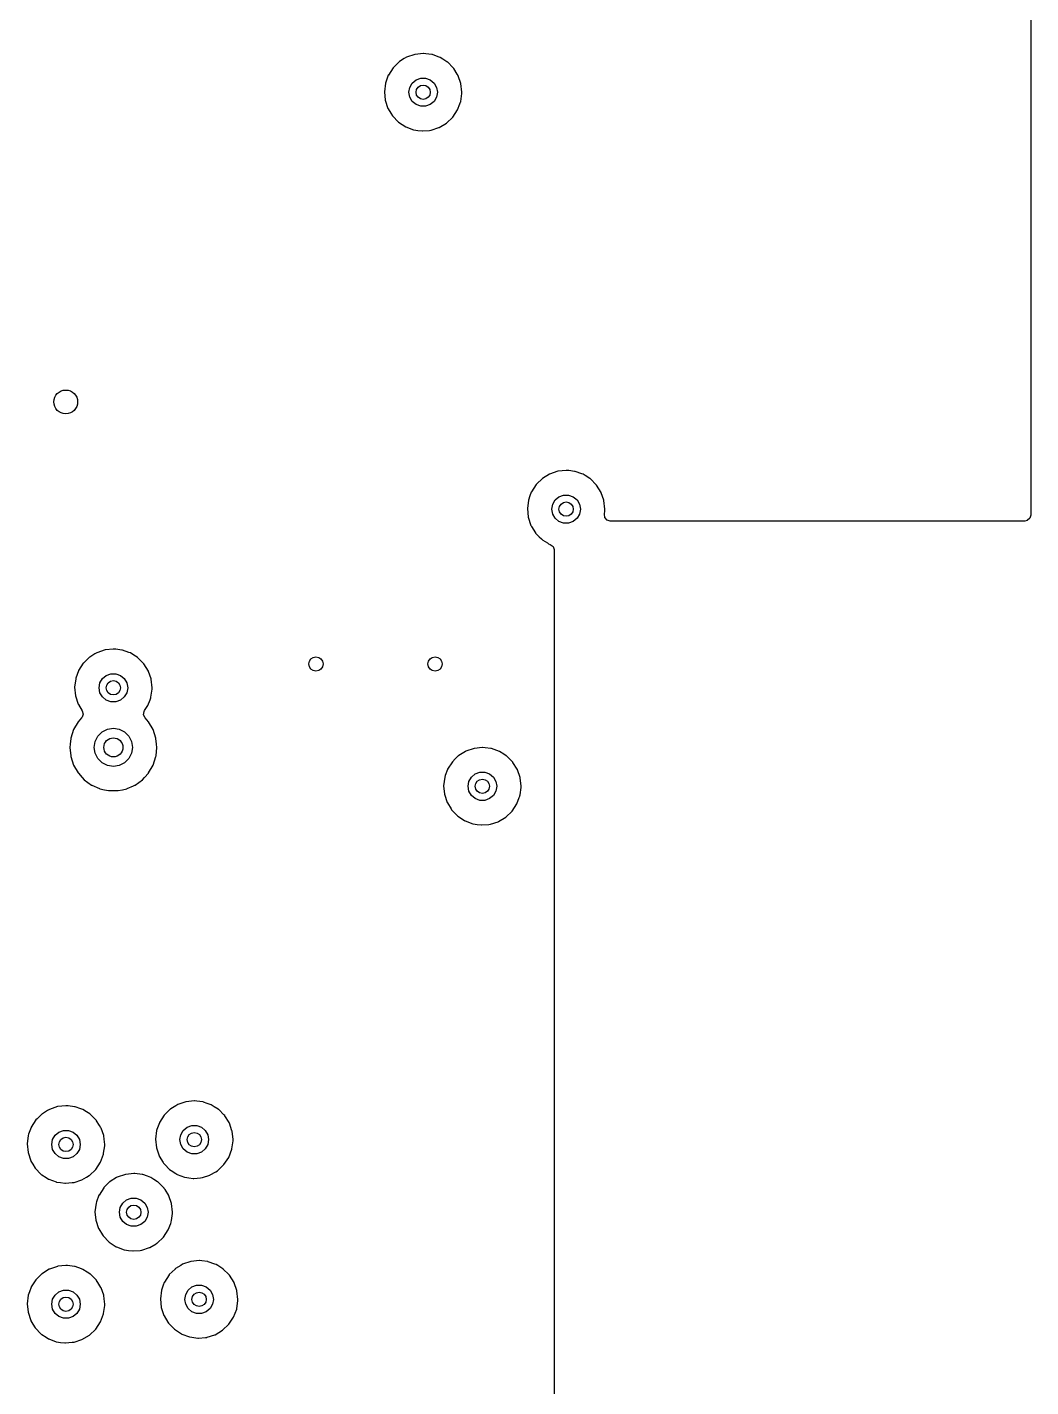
# Model space of a CAD drawing. Extents: x 1.86 to 8.44, y -4.92 to -0.87.
# Drawn here: x 7.606 to 8.435, y -3.038 to -1.915 of the extents above; entities that cross this region are included whole.
import ezdxf

# ---------------------------------------------------------------- set-up
doc = ezdxf.new("R2010")
doc.units = 0
doc.header["$MEASUREMENT"] = 0
doc.layers.add('BLACK', color=7, linetype='CONTINUOUS')

msp = doc.modelspace()

# ---------------------------------------------------------------- linework, layer by layer
at = {"layer": 'BLACK', "linetype": 'CONTINUOUS'}
for p, q in [((8.43504, -0.8711), (8.43504, -2.31787)), ((7.91315, -1.94346), (7.9099, -1.94664)), ((7.91335, -1.94326), (7.91315, -1.94346)), ((7.91315, -1.94346), (7.91315, -1.94346)), ((7.91359, -1.94312), (7.91335, -1.94326)), ((7.91751, -1.9407), (7.91359, -1.94312)), ((7.91359, -1.94312), (7.91359, -1.94312)), ((7.91943, -1.93952), (7.91751, -1.9407)), ((7.92619, -1.93722), (7.91943, -1.93952)), ((7.92647, -1.93719), (7.92619, -1.93722)), ((7.93302, -1.9365), (7.92647, -1.93719)), ((7.92647, -1.93719), (7.92647, -1.93719)), ((7.93329, -1.93647), (7.93302, -1.9365)), ((7.93302, -1.9365), (7.93302, -1.9365)), ((7.93526, -1.93671), (7.93329, -1.93647)), ((7.94011, -1.93729), (7.93526, -1.93671)), ((7.94039, -1.93732), (7.94011, -1.93729)), ((7.94011, -1.93729), (7.94011, -1.93729)), ((7.94065, -1.93741), (7.94039, -1.93732)), ((7.94555, -1.93916), (7.94065, -1.93741)), ((7.94065, -1.93741), (7.94065, -1.93741)), ((7.94711, -1.93971), (7.94555, -1.93916)), ((7.94937, -1.94114), (7.94711, -1.93971)), ((7.9527, -1.94326), (7.94937, -1.94114)), ((7.95314, -1.94354), (7.9527, -1.94326)), ((7.95334, -1.94374), (7.95314, -1.94354)), ((7.90428, -1.95452), (7.90225, -1.96012)), ((7.90438, -1.95426), (7.90428, -1.95452)), ((7.90428, -1.95452), (7.90428, -1.95452)), ((7.90825, -1.94826), (7.90438, -1.95426)), ((7.9099, -1.94664), (7.90825, -1.94826)), ((7.95764, -1.94806), (7.95334, -1.94374)), ((7.95334, -1.94374), (7.95334, -1.94374)), ((7.95817, -1.94861), (7.95764, -1.94806)), ((7.95832, -1.94884), (7.95817, -1.94861)), ((7.96129, -1.9536), (7.95832, -1.94884)), ((7.96196, -1.95466), (7.96129, -1.9536)), ((7.96205, -1.95493), (7.96196, -1.95466)), ((7.90194, -1.96097), (7.90104, -1.96806)), ((7.90225, -1.96012), (7.90194, -1.96097)), ((7.92126, -1.9685), (7.92197, -1.96446)), ((7.92197, -1.96446), (7.92402, -1.96091)), ((7.92402, -1.96091), (7.92717, -1.95828)), ((7.92717, -1.95828), (7.93102, -1.95687)), ((7.93102, -1.95687), (7.93512, -1.95687)), ((7.93512, -1.95687), (7.93898, -1.95828)), ((7.93898, -1.95828), (7.94212, -1.96091)), ((7.94212, -1.96091), (7.94417, -1.96446)), ((7.94417, -1.96446), (7.94488, -1.9685)), ((7.96422, -1.96115), (7.96205, -1.95493)), ((7.96205, -1.95493), (7.96205, -1.95493)), ((7.96431, -1.96141), (7.96422, -1.96115)), ((7.9651, -1.9685), (7.96431, -1.96141)), ((7.90104, -1.96806), (7.90174, -1.97516)), ((7.90174, -1.97516), (7.90399, -1.98194)), ((7.92197, -1.97254), (7.92126, -1.9685)), ((7.92402, -1.9761), (7.92197, -1.97254)), ((7.92717, -1.97873), (7.92402, -1.9761)), ((7.94212, -1.9761), (7.93898, -1.97873)), ((7.94417, -1.97254), (7.94212, -1.9761)), ((7.94488, -1.9685), (7.94417, -1.97254)), ((7.96347, -1.97813), (7.964, -1.97673)), ((7.964, -1.97673), (7.9641, -1.97647)), ((7.964, -1.97673), (7.964, -1.97673)), ((7.9641, -1.97647), (7.96414, -1.9762)), ((7.96414, -1.9762), (7.96507, -1.96955)), ((7.96507, -1.96955), (7.96509, -1.9694)), ((7.96507, -1.96955), (7.96507, -1.96955)), ((7.96509, -1.9694), (7.9651, -1.9685)), ((7.90399, -1.98194), (7.90414, -1.98218)), ((7.90414, -1.98218), (7.90414, -1.98218)), ((7.90414, -1.98218), (7.90631, -1.98577)), ((7.90631, -1.98577), (7.90769, -1.98805)), ((7.90769, -1.98805), (7.91265, -1.99319)), ((7.93102, -1.98014), (7.92717, -1.97873)), ((7.93512, -1.98014), (7.93102, -1.98014)), ((7.93898, -1.97873), (7.93512, -1.98014)), ((7.95761, -1.98909), (7.96156, -1.98315)), ((7.96156, -1.98315), (7.96347, -1.97813)), ((7.91265, -1.99319), (7.91863, -1.9971)), ((7.91863, -1.9971), (7.91889, -1.99719)), ((7.91889, -1.99719), (7.91889, -1.99719)), ((7.91889, -1.99719), (7.92506, -1.99949)), ((7.92506, -1.99949), (7.92506, -1.99949)), ((7.92506, -1.99949), (7.92532, -1.99958)), ((7.92532, -1.99958), (7.92862, -2.00002)), ((7.93951, -1.99988), (7.93978, -1.9998)), ((7.93978, -1.9998), (7.94604, -1.99776)), ((7.93978, -1.9998), (7.93978, -1.9998)), ((7.94604, -1.99776), (7.9463, -1.99768)), ((7.94604, -1.99776), (7.94604, -1.99776)), ((7.9463, -1.99768), (7.95244, -1.99402)), ((7.95244, -1.99402), (7.95761, -1.98909)), ((7.92862, -2.00002), (7.93213, -2.00049)), ((7.93213, -2.00049), (7.93213, -2.00049)), ((7.93213, -2.00049), (7.9324, -2.00053)), ((7.9324, -2.00053), (7.93268, -2.0005)), ((7.93268, -2.0005), (7.93829, -1.99999)), ((7.93268, -2.0005), (7.93268, -2.0005)), ((7.93829, -1.99999), (7.93951, -1.99988)), ((8.03126, -2.28794), (8.0269, -2.29222)), ((8.03146, -2.28775), (8.03126, -2.28794)), ((8.03126, -2.28794), (8.03126, -2.28794)), ((8.0317, -2.28761), (8.03146, -2.28775)), ((8.03731, -2.28415), (8.0317, -2.2876)), ((8.0317, -2.2876), (8.0317, -2.28761)), ((8.03754, -2.28401), (8.03731, -2.28415)), ((8.0443, -2.28171), (8.03754, -2.28401)), ((8.04458, -2.28168), (8.0443, -2.28171)), ((8.05113, -2.28099), (8.04458, -2.28168)), ((8.04458, -2.28168), (8.04458, -2.28168)), ((8.0514, -2.28096), (8.05113, -2.28099)), ((8.05113, -2.28099), (8.05113, -2.28099)), ((8.05337, -2.2812), (8.0514, -2.28096)), ((8.05822, -2.28177), (8.05337, -2.2812)), ((8.0585, -2.28181), (8.05822, -2.28177)), ((8.05822, -2.28177), (8.05822, -2.28177)), ((8.05876, -2.2819), (8.0585, -2.28181)), ((8.06407, -2.28379), (8.05876, -2.2819)), ((8.05876, -2.2819), (8.05876, -2.2819)), ((8.06522, -2.2842), (8.06407, -2.28379)), ((8.0668, -2.2852), (8.06522, -2.2842)), ((8.07081, -2.28775), (8.0668, -2.2852)), ((8.07125, -2.28803), (8.07081, -2.28775)), ((8.07145, -2.28822), (8.07125, -2.28803)), ((8.07575, -2.29255), (8.07145, -2.28822)), ((8.07145, -2.28822), (8.07145, -2.28822)), ((8.0213, -2.30202), (8.02005, -2.30546)), ((8.02239, -2.29901), (8.0213, -2.30202)), ((8.02249, -2.29875), (8.02239, -2.29901)), ((8.02239, -2.29901), (8.02239, -2.29901)), ((8.02636, -2.29275), (8.02249, -2.29875)), ((8.0269, -2.29222), (8.02636, -2.29275)), ((8.04213, -2.3054), (8.04528, -2.30276)), ((8.04528, -2.30276), (8.04913, -2.30136)), ((8.04913, -2.30136), (8.05323, -2.30136)), ((8.05323, -2.30136), (8.05709, -2.30276)), ((8.05709, -2.30276), (8.06023, -2.3054)), ((8.07628, -2.2931), (8.07575, -2.29255)), ((8.08007, -2.29915), (8.07628, -2.2931)), ((8.08016, -2.29941), (8.08007, -2.29915)), ((8.08233, -2.30563), (8.08016, -2.29941)), ((8.08016, -2.29941), (8.08016, -2.29941)), ((8.02005, -2.30546), (8.01915, -2.31254)), ((8.01915, -2.31254), (8.01985, -2.31965)), ((8.03937, -2.31299), (8.04008, -2.30895)), ((8.04008, -2.31703), (8.03937, -2.31299)), ((8.04008, -2.30895), (8.04213, -2.3054)), ((8.06023, -2.3054), (8.06228, -2.30895)), ((8.06228, -2.30895), (8.06299, -2.31299)), ((8.06299, -2.31299), (8.06228, -2.31703)), ((8.08242, -2.3059), (8.08233, -2.30563)), ((8.08321, -2.31299), (8.08242, -2.3059)), ((8.08303, -2.31509), (8.08318, -2.31404)), ((8.08318, -2.31404), (8.0832, -2.31389)), ((8.08318, -2.31404), (8.08318, -2.31404)), ((8.0832, -2.31389), (8.08321, -2.31299)), ((8.01985, -2.31965), (8.0221, -2.32643)), ((8.04213, -2.32058), (8.04008, -2.31703)), ((8.04528, -2.32322), (8.04213, -2.32058)), ((8.04913, -2.32462), (8.04528, -2.32322)), ((8.05323, -2.32462), (8.04913, -2.32462)), ((8.05709, -2.32322), (8.05323, -2.32462)), ((8.06023, -2.32058), (8.05709, -2.32322)), ((8.06228, -2.31703), (8.06023, -2.32058)), ((8.08274, -2.31718), (8.08287, -2.31626)), ((8.08314, -2.31993), (8.08274, -2.31718)), ((8.08287, -2.31626), (8.08303, -2.31509)), ((8.08497, -2.32205), (8.08314, -2.31993)), ((8.08765, -2.32283), (8.08497, -2.32205)), ((8.43008, -2.32283), (8.08765, -2.32283)), ((8.43214, -2.32239), (8.43008, -2.32283)), ((8.43425, -2.32056), (8.43214, -2.32239)), ((8.43504, -2.31787), (8.43425, -2.32056)), ((8.0221, -2.32643), (8.02225, -2.32667)), ((8.02225, -2.32667), (8.02225, -2.32667)), ((8.02225, -2.32667), (8.02266, -2.32735)), ((8.02266, -2.32735), (8.0258, -2.33254)), ((8.0258, -2.33254), (8.02599, -2.33274)), ((8.02599, -2.33274), (8.02599, -2.33274)), ((8.02599, -2.33274), (8.02902, -2.33587)), ((8.02902, -2.33587), (8.03076, -2.33767)), ((8.03076, -2.33767), (8.03204, -2.33851)), ((8.03204, -2.33851), (8.0357, -2.3409)), ((8.0357, -2.3409), (8.03674, -2.34158)), ((8.03674, -2.34158), (8.03811, -2.34209)), ((8.03811, -2.34209), (8.04035, -2.34377)), ((8.04035, -2.34377), (8.04133, -2.34638)), ((8.04133, -2.34638), (8.04134, -2.34674)), ((8.04134, -2.34674), (8.04134, -3.70079)), ((7.65725, -2.43558), (7.65254, -2.44019)), ((7.65744, -2.43539), (7.65725, -2.43558)), ((7.65725, -2.43558), (7.65725, -2.43558)), ((7.65768, -2.43524), (7.65744, -2.43539)), ((7.66197, -2.4326), (7.65768, -2.43524)), ((7.65768, -2.43524), (7.65768, -2.43524)), ((7.66353, -2.43165), (7.66197, -2.4326)), ((7.67029, -2.42935), (7.66353, -2.43165)), ((7.67056, -2.42932), (7.67029, -2.42935)), ((7.67711, -2.42863), (7.67056, -2.42932)), ((7.67056, -2.42932), (7.67056, -2.42932)), ((7.67739, -2.4286), (7.67711, -2.42863)), ((7.67711, -2.42863), (7.67711, -2.42863)), ((7.67906, -2.4288), (7.67739, -2.4286)), ((7.6842, -2.42941), (7.67906, -2.4288)), ((7.68448, -2.42944), (7.6842, -2.42941)), ((7.6842, -2.42941), (7.6842, -2.42941)), ((7.68474, -2.42954), (7.68448, -2.42944)), ((7.69006, -2.43143), (7.68474, -2.42954)), ((7.68474, -2.42954), (7.68474, -2.42954)), ((7.69121, -2.43184), (7.69006, -2.43143)), ((7.69411, -2.43368), (7.69121, -2.43184)), ((7.6968, -2.43539), (7.69411, -2.43368)), ((7.69724, -2.43567), (7.6968, -2.43539)), ((7.69743, -2.43586), (7.69724, -2.43567)), ((7.70203, -2.4405), (7.69743, -2.43586)), ((7.69743, -2.43586), (7.69743, -2.43586)), ((7.64838, -2.44665), (7.64617, -2.45272)), ((7.64847, -2.44639), (7.64838, -2.44665)), ((7.64838, -2.44665), (7.64838, -2.44665)), ((7.65234, -2.44038), (7.64847, -2.44639)), ((7.65254, -2.44019), (7.65234, -2.44038)), ((7.67126, -2.4504), (7.67511, -2.449)), ((7.67511, -2.449), (7.67922, -2.449)), ((7.67922, -2.449), (7.68307, -2.4504)), ((7.70227, -2.44073), (7.70203, -2.4405)), ((7.70605, -2.44679), (7.70227, -2.44073)), ((7.70614, -2.44705), (7.70605, -2.44679)), ((7.70825, -2.45311), (7.70614, -2.44705)), ((7.70614, -2.44705), (7.70614, -2.44705)), ((7.64603, -2.4531), (7.64514, -2.46018)), ((7.64514, -2.46018), (7.64583, -2.46729)), ((7.64617, -2.45272), (7.64603, -2.4531)), ((7.66535, -2.46063), (7.66607, -2.45659)), ((7.66607, -2.45659), (7.66812, -2.45304)), ((7.66812, -2.45304), (7.67126, -2.4504)), ((7.68307, -2.4504), (7.68621, -2.45304)), ((7.68621, -2.45304), (7.68826, -2.45659)), ((7.68826, -2.45659), (7.68898, -2.46063)), ((7.7084, -2.45353), (7.70825, -2.45311)), ((7.7092, -2.46063), (7.7084, -2.45353)), ((7.64583, -2.46729), (7.64809, -2.47407)), ((7.66607, -2.46467), (7.66535, -2.46063)), ((7.66812, -2.46822), (7.66607, -2.46467)), ((7.67126, -2.47086), (7.66812, -2.46822)), ((7.67511, -2.47226), (7.67126, -2.47086)), ((7.68307, -2.47086), (7.67922, -2.47226)), ((7.68621, -2.46822), (7.68307, -2.47086)), ((7.68826, -2.46467), (7.68621, -2.46822)), ((7.68898, -2.46063), (7.68826, -2.46467)), ((7.70566, -2.47527), (7.70742, -2.47063)), ((7.70742, -2.47063), (7.70809, -2.46886)), ((7.70809, -2.46886), (7.70819, -2.4686)), ((7.70809, -2.46886), (7.70809, -2.46886)), ((7.70819, -2.4686), (7.70823, -2.46832)), ((7.70823, -2.46832), (7.70916, -2.46168)), ((7.70916, -2.46168), (7.70918, -2.46152)), ((7.70916, -2.46168), (7.70916, -2.46168)), ((7.70918, -2.46152), (7.7092, -2.46063)), ((7.64809, -2.47407), (7.64823, -2.4743)), ((7.64823, -2.4743), (7.64823, -2.4743)), ((7.64823, -2.4743), (7.65147, -2.47965)), ((7.65219, -2.48236), (7.65133, -2.48502)), ((7.65147, -2.47965), (7.65219, -2.48236)), ((7.67922, -2.47226), (7.67511, -2.47226)), ((7.70214, -2.48295), (7.70249, -2.48018)), ((7.70249, -2.48018), (7.70291, -2.47941)), ((7.70291, -2.47941), (7.70338, -2.4787)), ((7.70338, -2.4787), (7.70566, -2.47527)), ((7.64807, -2.4887), (7.64431, -2.49521)), ((7.65092, -2.48554), (7.64807, -2.4887)), ((7.65133, -2.48502), (7.65092, -2.48554)), ((7.6723, -2.49487), (7.67717, -2.49409)), ((7.67717, -2.49409), (7.68203, -2.49487)), ((7.70335, -2.48547), (7.70214, -2.48295)), ((7.70626, -2.4887), (7.70335, -2.48547)), ((7.71002, -2.49521), (7.70626, -2.4887)), ((7.64196, -2.50262), (7.64148, -2.50719)), ((7.64199, -2.50237), (7.64196, -2.50262)), ((7.64196, -2.50262), (7.64196, -2.50262)), ((7.64431, -2.49521), (7.64199, -2.50237)), ((7.66142, -2.50984), (7.66219, -2.50498)), ((7.66219, -2.50498), (7.66442, -2.50059)), ((7.66442, -2.50059), (7.66791, -2.4971)), ((7.66791, -2.4971), (7.6723, -2.49487)), ((7.68203, -2.49487), (7.68642, -2.4971)), ((7.68642, -2.4971), (7.68991, -2.50059)), ((7.68991, -2.50059), (7.69214, -2.50498)), ((7.69214, -2.50498), (7.69291, -2.50984)), ((7.71234, -2.50237), (7.71002, -2.49521)), ((7.71237, -2.50262), (7.71234, -2.50237)), ((7.71285, -2.50719), (7.71237, -2.50262)), ((7.71237, -2.50262), (7.71237, -2.50262)), ((7.64148, -2.50719), (7.6412, -2.50984)), ((7.6412, -2.50984), (7.64123, -2.5101)), ((7.64123, -2.5101), (7.64193, -2.51676)), ((7.66219, -2.51471), (7.66142, -2.50984)), ((7.66442, -2.5191), (7.66219, -2.51471)), ((7.69214, -2.51471), (7.68991, -2.5191)), ((7.69291, -2.50984), (7.69214, -2.51471)), ((7.7124, -2.51676), (7.7131, -2.5101)), ((7.71313, -2.50984), (7.71285, -2.50719)), ((7.7131, -2.5101), (7.71313, -2.50984)), ((7.96252, -2.51661), (7.96228, -2.51676)), ((7.96812, -2.51316), (7.96252, -2.51661)), ((7.96252, -2.51661), (7.96252, -2.51661)), ((7.96836, -2.51302), (7.96812, -2.51316)), ((7.97512, -2.51072), (7.96836, -2.51302)), ((7.9754, -2.51069), (7.97512, -2.51072)), ((7.98195, -2.51), (7.9754, -2.51069)), ((7.9754, -2.51069), (7.9754, -2.51069)), ((7.98222, -2.50997), (7.98195, -2.51)), ((7.98195, -2.51), (7.98195, -2.51)), ((7.98419, -2.5102), (7.98222, -2.50997)), ((7.98904, -2.51078), (7.98419, -2.5102)), ((7.98931, -2.51081), (7.98904, -2.51078)), ((7.98904, -2.51078), (7.98904, -2.51078)), ((7.98958, -2.51091), (7.98931, -2.51081)), ((7.99402, -2.51249), (7.98958, -2.51091)), ((7.98958, -2.51091), (7.98958, -2.51091)), ((7.99604, -2.51321), (7.99402, -2.51249)), ((7.99967, -2.51551), (7.99604, -2.51321)), ((8.00163, -2.51676), (7.99967, -2.51551)), ((7.64193, -2.51676), (7.64199, -2.51732)), ((7.64199, -2.51732), (7.64431, -2.52447)), ((7.64431, -2.52447), (7.64807, -2.53098)), ((7.66791, -2.52258), (7.66442, -2.5191)), ((7.6723, -2.52482), (7.66791, -2.52258)), ((7.67717, -2.52559), (7.6723, -2.52482)), ((7.68203, -2.52482), (7.67717, -2.52559)), ((7.68642, -2.52258), (7.68203, -2.52482)), ((7.68991, -2.5191), (7.68642, -2.52258)), ((7.70626, -2.53098), (7.71002, -2.52447)), ((7.71002, -2.52447), (7.71234, -2.51732)), ((7.71234, -2.51732), (7.7124, -2.51676)), ((7.95331, -2.52776), (7.95321, -2.52802)), ((7.95718, -2.52175), (7.95331, -2.52776)), ((7.95963, -2.51935), (7.95718, -2.52175)), ((7.96208, -2.51695), (7.95963, -2.51935)), ((7.96228, -2.51676), (7.96208, -2.51695)), ((7.96208, -2.51695), (7.96208, -2.51695)), ((8.00207, -2.51704), (8.00163, -2.51676)), ((8.00227, -2.51723), (8.00207, -2.51704)), ((8.00603, -2.52102), (8.00227, -2.51723)), ((8.00227, -2.51723), (8.00227, -2.51723)), ((8.0071, -2.5221), (8.00603, -2.52102)), ((8.00725, -2.52234), (8.0071, -2.5221)), ((8.01074, -2.52792), (8.00725, -2.52234)), ((7.64807, -2.53098), (7.64824, -2.53118)), ((7.64824, -2.53118), (7.64824, -2.53118)), ((7.64824, -2.53118), (7.65136, -2.53464)), ((7.65136, -2.53464), (7.6531, -2.53657)), ((7.6531, -2.53657), (7.65918, -2.54099)), ((7.69515, -2.54099), (7.70123, -2.53657)), ((7.70123, -2.53657), (7.70297, -2.53464)), ((7.70297, -2.53464), (7.70609, -2.53118)), ((7.70609, -2.53118), (7.70626, -2.53098)), ((7.70609, -2.53118), (7.70609, -2.53118)), ((7.95087, -2.53447), (7.94997, -2.54155)), ((7.95133, -2.53318), (7.95087, -2.53447)), ((7.95321, -2.52802), (7.95133, -2.53318)), ((7.95321, -2.52802), (7.95321, -2.52802)), ((7.97019, -2.542), (7.9709, -2.53796)), ((7.9709, -2.53796), (7.97295, -2.53441)), ((7.97295, -2.53441), (7.97609, -2.53177)), ((7.97609, -2.53177), (7.97995, -2.53037)), ((7.97995, -2.53037), (7.98405, -2.53037)), ((7.98405, -2.53037), (7.98791, -2.53177)), ((7.98791, -2.53177), (7.99105, -2.53441)), ((7.99105, -2.53441), (7.9931, -2.53796)), ((7.9931, -2.53796), (7.99381, -2.542)), ((8.01089, -2.52816), (8.01074, -2.52792)), ((8.01098, -2.52842), (8.01089, -2.52816)), ((8.01314, -2.53464), (8.01098, -2.52842)), ((8.01098, -2.52842), (8.01098, -2.52842)), ((8.01324, -2.5349), (8.01314, -2.53464)), ((8.01403, -2.542), (8.01324, -2.5349)), ((7.65918, -2.54099), (7.65942, -2.54109)), ((7.65942, -2.54109), (7.65942, -2.54109)), ((7.65942, -2.54109), (7.66581, -2.54394)), ((7.66581, -2.54394), (7.66605, -2.54405)), ((7.66605, -2.54405), (7.66973, -2.54483)), ((7.66973, -2.54483), (7.67315, -2.54556)), ((7.67315, -2.54556), (7.67315, -2.54556)), ((7.67315, -2.54556), (7.67341, -2.54561)), ((7.67341, -2.54561), (7.68092, -2.54561)), ((7.68092, -2.54561), (7.68118, -2.54556)), ((7.68118, -2.54556), (7.6846, -2.54483)), ((7.68118, -2.54556), (7.68118, -2.54556)), ((7.6846, -2.54483), (7.68828, -2.54405)), ((7.68828, -2.54405), (7.68852, -2.54394)), ((7.68852, -2.54394), (7.69388, -2.54155)), ((7.69388, -2.54155), (7.69491, -2.54109)), ((7.69491, -2.54109), (7.69515, -2.54099)), ((7.69491, -2.54109), (7.69491, -2.54109)), ((7.94997, -2.54155), (7.95067, -2.54866)), ((7.95067, -2.54866), (7.95292, -2.55544)), ((7.9709, -2.54604), (7.97019, -2.542)), ((7.97295, -2.54959), (7.9709, -2.54604)), ((7.97609, -2.55223), (7.97295, -2.54959)), ((7.99105, -2.54959), (7.98791, -2.55223)), ((7.9931, -2.54604), (7.99105, -2.54959)), ((7.99381, -2.542), (7.9931, -2.54604)), ((8.0125, -2.55135), (8.01293, -2.55023)), ((8.01293, -2.55023), (8.01303, -2.54997)), ((8.01293, -2.55023), (8.01293, -2.55023)), ((8.01303, -2.54997), (8.01316, -2.54904)), ((8.01316, -2.54904), (8.014, -2.54305)), ((8.014, -2.54305), (8.01402, -2.54289)), ((8.014, -2.54305), (8.014, -2.54305)), ((8.01402, -2.54289), (8.01403, -2.542)), ((7.95292, -2.55544), (7.95307, -2.55567)), ((7.95307, -2.55567), (7.95307, -2.55567)), ((7.95307, -2.55567), (7.95611, -2.5607)), ((7.95611, -2.5607), (7.95662, -2.56154)), ((7.95662, -2.56154), (7.96158, -2.56668)), ((7.97995, -2.55363), (7.97609, -2.55223)), ((7.98405, -2.55363), (7.97995, -2.55363)), ((7.98791, -2.55223), (7.98405, -2.55363)), ((8.00654, -2.56259), (8.01049, -2.55664)), ((8.01049, -2.55664), (8.0125, -2.55135)), ((7.96158, -2.56668), (7.96181, -2.56683)), ((7.96181, -2.56683), (7.96721, -2.57037)), ((7.96721, -2.57037), (7.96756, -2.57059)), ((7.96756, -2.57059), (7.96782, -2.57069)), ((7.96782, -2.57069), (7.96782, -2.57069)), ((7.96782, -2.57069), (7.97399, -2.57298)), ((7.9887, -2.57329), (7.99497, -2.57126)), ((7.99497, -2.57126), (7.99523, -2.57117)), ((7.99497, -2.57126), (7.99497, -2.57126)), ((7.99523, -2.57117), (8.00137, -2.56751)), ((8.00137, -2.56751), (8.00654, -2.56259)), ((7.97399, -2.57298), (7.97399, -2.57298)), ((7.97399, -2.57298), (7.97425, -2.57308)), ((7.97425, -2.57308), (7.97755, -2.57352)), ((7.97755, -2.57352), (7.98105, -2.57399)), ((7.98105, -2.57399), (7.98105, -2.57399)), ((7.98105, -2.57399), (7.98133, -2.57403)), ((7.98133, -2.57403), (7.98161, -2.574)), ((7.98161, -2.574), (7.98744, -2.57347)), ((7.98161, -2.574), (7.98161, -2.574)), ((7.98744, -2.57347), (7.98844, -2.57338)), ((7.98844, -2.57338), (7.9887, -2.57329)), ((7.9887, -2.57329), (7.9887, -2.57329)), ((7.63112, -2.80672), (7.62436, -2.80902)), ((7.6314, -2.80669), (7.63112, -2.80672)), ((7.63795, -2.806), (7.6314, -2.80669)), ((7.6314, -2.80669), (7.6314, -2.80669)), ((7.63822, -2.80597), (7.63795, -2.806)), ((7.63795, -2.806), (7.63795, -2.806)), ((7.63989, -2.80617), (7.63822, -2.80597)), ((7.64504, -2.80678), (7.63989, -2.80617)), ((7.64531, -2.80681), (7.64504, -2.80678)), ((7.64504, -2.80678), (7.64504, -2.80678)), ((7.64558, -2.80691), (7.64531, -2.80681)), ((7.65037, -2.80861), (7.64558, -2.80691)), ((7.64558, -2.80691), (7.64558, -2.80691)), ((7.65204, -2.80921), (7.65037, -2.80861)), ((7.72452, -2.80861), (7.72428, -2.80876)), ((7.72877, -2.806), (7.72452, -2.80861)), ((7.72452, -2.80861), (7.72452, -2.80861)), ((7.73036, -2.80502), (7.72877, -2.806)), ((7.73712, -2.80272), (7.73036, -2.80502)), ((7.7374, -2.80269), (7.73712, -2.80272)), ((7.74395, -2.802), (7.7374, -2.80269)), ((7.7374, -2.80269), (7.7374, -2.80269)), ((7.74422, -2.80197), (7.74395, -2.802)), ((7.74395, -2.802), (7.74395, -2.802)), ((7.74619, -2.8022), (7.74422, -2.80197)), ((7.75104, -2.80278), (7.74619, -2.8022)), ((7.75131, -2.80281), (7.75104, -2.80278)), ((7.75104, -2.80278), (7.75104, -2.80278)), ((7.75158, -2.80291), (7.75131, -2.80281)), ((7.75471, -2.80402), (7.75158, -2.80291)), ((7.75158, -2.80291), (7.75158, -2.80291)), ((7.75804, -2.80521), (7.75471, -2.80402)), ((7.76052, -2.80678), (7.75804, -2.80521)), ((7.76363, -2.80876), (7.76052, -2.80678)), ((7.61318, -2.81775), (7.60931, -2.82376)), ((7.61407, -2.81688), (7.61318, -2.81775)), ((7.61808, -2.81295), (7.61407, -2.81688)), ((7.61828, -2.81276), (7.61808, -2.81295)), ((7.61808, -2.81295), (7.61808, -2.81295)), ((7.61852, -2.81261), (7.61828, -2.81276)), ((7.62282, -2.80996), (7.61852, -2.81261)), ((7.61852, -2.81261), (7.61852, -2.81261)), ((7.62436, -2.80902), (7.62282, -2.80996)), ((7.65508, -2.81114), (7.65204, -2.80921)), ((7.65771, -2.81281), (7.65508, -2.81114)), ((7.65807, -2.81304), (7.65771, -2.81281)), ((7.65827, -2.81323), (7.65807, -2.81304)), ((7.66174, -2.81673), (7.65827, -2.81323)), ((7.65827, -2.81323), (7.65827, -2.81323)), ((7.6631, -2.8181), (7.66174, -2.81673)), ((7.66325, -2.81834), (7.6631, -2.8181)), ((7.66581, -2.82243), (7.66325, -2.81834)), ((7.71531, -2.81976), (7.71521, -2.82002)), ((7.71918, -2.81375), (7.71531, -2.81976)), ((7.71937, -2.81356), (7.71918, -2.81375)), ((7.72408, -2.80895), (7.71937, -2.81356)), ((7.72428, -2.80876), (7.72408, -2.80895)), ((7.72408, -2.80895), (7.72408, -2.80895)), ((7.76407, -2.80904), (7.76363, -2.80876)), ((7.76427, -2.80923), (7.76407, -2.80904)), ((7.7685, -2.81349), (7.76427, -2.80923)), ((7.76427, -2.80923), (7.76427, -2.80923)), ((7.7691, -2.8141), (7.7685, -2.81349)), ((7.76925, -2.81434), (7.7691, -2.8141)), ((7.77274, -2.81992), (7.76925, -2.81434)), ((7.77289, -2.82016), (7.77274, -2.81992)), ((7.60687, -2.83047), (7.60597, -2.83755)), ((7.60718, -2.8296), (7.60687, -2.83047)), ((7.60921, -2.82402), (7.60718, -2.8296)), ((7.60931, -2.82376), (7.60921, -2.82402)), ((7.60921, -2.82402), (7.60921, -2.82402)), ((7.6269, -2.83396), (7.62895, -2.83041)), ((7.62895, -2.83041), (7.63209, -2.82777)), ((7.63209, -2.82777), (7.63595, -2.82637)), ((7.63595, -2.82637), (7.64005, -2.82637)), ((7.64005, -2.82637), (7.64391, -2.82777)), ((7.64391, -2.82777), (7.64705, -2.83041)), ((7.64705, -2.83041), (7.6491, -2.83396)), ((7.66689, -2.82416), (7.66581, -2.82243)), ((7.66698, -2.82442), (7.66689, -2.82416)), ((7.66914, -2.83063), (7.66698, -2.82442)), ((7.66698, -2.82442), (7.66698, -2.82442)), ((7.66924, -2.8309), (7.66914, -2.83063)), ((7.66953, -2.83355), (7.66924, -2.8309)), ((7.71287, -2.82647), (7.71197, -2.83355)), ((7.71314, -2.82571), (7.71287, -2.82647)), ((7.71521, -2.82002), (7.71314, -2.82571)), ((7.71521, -2.82002), (7.71521, -2.82002)), ((7.73219, -2.834), (7.7329, -2.82996)), ((7.7329, -2.82996), (7.73495, -2.82641)), ((7.73495, -2.82641), (7.73809, -2.82377)), ((7.73809, -2.82377), (7.74195, -2.82237)), ((7.74195, -2.82237), (7.74605, -2.82237)), ((7.74605, -2.82237), (7.74991, -2.82377)), ((7.74991, -2.82377), (7.75305, -2.82641)), ((7.75305, -2.82641), (7.7551, -2.82996)), ((7.7551, -2.82996), (7.75581, -2.834)), ((7.77298, -2.82042), (7.77289, -2.82016)), ((7.77514, -2.82664), (7.77298, -2.82042)), ((7.77298, -2.82042), (7.77298, -2.82042)), ((7.77524, -2.8269), (7.77514, -2.82664)), ((7.77603, -2.834), (7.77524, -2.8269)), ((7.60597, -2.83755), (7.60667, -2.84466)), ((7.62619, -2.838), (7.6269, -2.83396)), ((7.6269, -2.84204), (7.62619, -2.838)), ((7.62895, -2.84559), (7.6269, -2.84204)), ((7.6491, -2.84204), (7.64705, -2.84559)), ((7.6491, -2.83396), (7.64981, -2.838)), ((7.64981, -2.838), (7.6491, -2.84204)), ((7.66913, -2.84523), (7.67, -2.83905)), ((7.67003, -2.838), (7.66953, -2.83355)), ((7.67, -2.83905), (7.67002, -2.83889)), ((7.67, -2.83905), (7.67, -2.83905)), ((7.67002, -2.83889), (7.67003, -2.838)), ((7.71197, -2.83355), (7.71267, -2.84066)), ((7.71267, -2.84066), (7.71492, -2.84744)), ((7.7329, -2.83804), (7.73219, -2.834)), ((7.73495, -2.84159), (7.7329, -2.83804)), ((7.73809, -2.84423), (7.73495, -2.84159)), ((7.75305, -2.84159), (7.74991, -2.84423)), ((7.7551, -2.83804), (7.75305, -2.84159)), ((7.75581, -2.834), (7.7551, -2.83804)), ((7.77249, -2.84864), (7.77503, -2.84197)), ((7.77503, -2.84197), (7.77506, -2.84169)), ((7.77506, -2.84169), (7.776, -2.83505)), ((7.776, -2.83505), (7.77602, -2.83489)), ((7.776, -2.83505), (7.776, -2.83505)), ((7.77602, -2.83489), (7.77603, -2.83437)), ((7.77603, -2.83416), (7.77603, -2.834)), ((7.77603, -2.83437), (7.77603, -2.83416)), ((7.77603, -2.83416), (7.77603, -2.83416)), ((7.60667, -2.84466), (7.60892, -2.85144)), ((7.60892, -2.85144), (7.60907, -2.85167)), ((7.60907, -2.85167), (7.60907, -2.85167)), ((7.60907, -2.85167), (7.61069, -2.85436)), ((7.63209, -2.84823), (7.62895, -2.84559)), ((7.63595, -2.84963), (7.63209, -2.84823)), ((7.64005, -2.84963), (7.63595, -2.84963)), ((7.64391, -2.84823), (7.64005, -2.84963)), ((7.64705, -2.84559), (7.64391, -2.84823)), ((7.66254, -2.85859), (7.66649, -2.85264)), ((7.66649, -2.85264), (7.66903, -2.84597)), ((7.66903, -2.84597), (7.66913, -2.84523)), ((7.71492, -2.84744), (7.71507, -2.84767)), ((7.71507, -2.84767), (7.71507, -2.84767)), ((7.71507, -2.84767), (7.71821, -2.85287)), ((7.71821, -2.85287), (7.71862, -2.85354)), ((7.71862, -2.85354), (7.71881, -2.85374)), ((7.74195, -2.84563), (7.73809, -2.84423)), ((7.74605, -2.84563), (7.74195, -2.84563)), ((7.74991, -2.84423), (7.74605, -2.84563)), ((7.76854, -2.85459), (7.77249, -2.84864)), ((7.61069, -2.85436), (7.61262, -2.85754)), ((7.61262, -2.85754), (7.61758, -2.86268)), ((7.61758, -2.86268), (7.61811, -2.86303)), ((7.61811, -2.86303), (7.62157, -2.86529)), ((7.65123, -2.86717), (7.65503, -2.86491)), ((7.65503, -2.86491), (7.65713, -2.86366)), ((7.65713, -2.86366), (7.65737, -2.86351)), ((7.65713, -2.86366), (7.65713, -2.86366)), ((7.65737, -2.86351), (7.66254, -2.85859)), ((7.68712, -2.86272), (7.68036, -2.86502)), ((7.6874, -2.86269), (7.68712, -2.86272)), ((7.69395, -2.862), (7.6874, -2.86269)), ((7.6874, -2.86269), (7.6874, -2.86269)), ((7.69422, -2.86197), (7.69395, -2.862)), ((7.69395, -2.862), (7.69395, -2.862)), ((7.69495, -2.86206), (7.69422, -2.86197)), ((7.70104, -2.86278), (7.69495, -2.86206)), ((7.70131, -2.86281), (7.70104, -2.86278)), ((7.70104, -2.86278), (7.70104, -2.86278)), ((7.70158, -2.86291), (7.70131, -2.86281)), ((7.70542, -2.86428), (7.70158, -2.86291)), ((7.70158, -2.86291), (7.70158, -2.86291)), ((7.70804, -2.86521), (7.70542, -2.86428)), ((7.71881, -2.85374), (7.71881, -2.85374)), ((7.71881, -2.85374), (7.71963, -2.85459)), ((7.71963, -2.85459), (7.72358, -2.85868)), ((7.72358, -2.85868), (7.72483, -2.8595)), ((7.72483, -2.8595), (7.72874, -2.86206)), ((7.72874, -2.86206), (7.72956, -2.86259)), ((7.72956, -2.86259), (7.72982, -2.86269)), ((7.72982, -2.86269), (7.72982, -2.86269)), ((7.72982, -2.86269), (7.73599, -2.86498)), ((7.7507, -2.86529), (7.75697, -2.86326)), ((7.75697, -2.86326), (7.75723, -2.86317)), ((7.75697, -2.86326), (7.75697, -2.86326)), ((7.75723, -2.86317), (7.7617, -2.86051)), ((7.7617, -2.86051), (7.76313, -2.85966)), ((7.76313, -2.85966), (7.76337, -2.85951)), ((7.76313, -2.85966), (7.76313, -2.85966)), ((7.76337, -2.85951), (7.76854, -2.85459)), ((7.62157, -2.86529), (7.62356, -2.86659)), ((7.62356, -2.86659), (7.62382, -2.86669)), ((7.62382, -2.86669), (7.62382, -2.86669)), ((7.62382, -2.86669), (7.62999, -2.86898)), ((7.62999, -2.86898), (7.62999, -2.86898)), ((7.62999, -2.86898), (7.63025, -2.86908)), ((7.63025, -2.86908), (7.63355, -2.86952)), ((7.63355, -2.86952), (7.63705, -2.86999)), ((7.63705, -2.86999), (7.63705, -2.86999)), ((7.63705, -2.86999), (7.63733, -2.87003)), ((7.63733, -2.87003), (7.63761, -2.87)), ((7.63761, -2.87), (7.64321, -2.86949)), ((7.63761, -2.87), (7.63761, -2.87)), ((7.64321, -2.86949), (7.64444, -2.86938)), ((7.64444, -2.86938), (7.6447, -2.86929)), ((7.6447, -2.86929), (7.65097, -2.86726)), ((7.6447, -2.86929), (7.6447, -2.86929)), ((7.65097, -2.86726), (7.65123, -2.86717)), ((7.65097, -2.86726), (7.65097, -2.86726)), ((7.66918, -2.87375), (7.66531, -2.87976)), ((7.66937, -2.87356), (7.66918, -2.87375)), ((7.67408, -2.86895), (7.66937, -2.87356)), ((7.67428, -2.86876), (7.67408, -2.86895)), ((7.67408, -2.86895), (7.67408, -2.86895)), ((7.67452, -2.86861), (7.67428, -2.86876)), ((7.67973, -2.8654), (7.67452, -2.86861)), ((7.67452, -2.86861), (7.67452, -2.86861)), ((7.68036, -2.86502), (7.67973, -2.8654)), ((7.71058, -2.86682), (7.70804, -2.86521)), ((7.71363, -2.86876), (7.71058, -2.86682)), ((7.71407, -2.86904), (7.71363, -2.86876)), ((7.71427, -2.86923), (7.71407, -2.86904)), ((7.7178, -2.87279), (7.71427, -2.86923)), ((7.71427, -2.86923), (7.71427, -2.86923)), ((7.7191, -2.8741), (7.7178, -2.87279)), ((7.71925, -2.87434), (7.7191, -2.8741)), ((7.71982, -2.87525), (7.71925, -2.87434)), ((7.72289, -2.88016), (7.71982, -2.87525)), ((7.73599, -2.86498), (7.73599, -2.86498)), ((7.73599, -2.86498), (7.73625, -2.86508)), ((7.73625, -2.86508), (7.73955, -2.86552)), ((7.73955, -2.86552), (7.74305, -2.86599)), ((7.74305, -2.86599), (7.74305, -2.86599)), ((7.74305, -2.86599), (7.74333, -2.86603)), ((7.74333, -2.86603), (7.74361, -2.866)), ((7.74361, -2.866), (7.74921, -2.86549)), ((7.74361, -2.866), (7.74361, -2.866)), ((7.74921, -2.86549), (7.75044, -2.86538)), ((7.75044, -2.86538), (7.7507, -2.86529)), ((7.7507, -2.86529), (7.7507, -2.86529)), ((7.66287, -2.88647), (7.66197, -2.89355)), ((7.66323, -2.88548), (7.66287, -2.88647)), ((7.66521, -2.88002), (7.66323, -2.88548)), ((7.66531, -2.87976), (7.66521, -2.88002)), ((7.66521, -2.88002), (7.66521, -2.88002)), ((7.6829, -2.88996), (7.68495, -2.88641)), ((7.68495, -2.88641), (7.68809, -2.88377)), ((7.68809, -2.88377), (7.69195, -2.88237)), ((7.69195, -2.88237), (7.69605, -2.88237)), ((7.69605, -2.88237), (7.69991, -2.88377)), ((7.69991, -2.88377), (7.70305, -2.88641)), ((7.70305, -2.88641), (7.7051, -2.88996)), ((7.72298, -2.88042), (7.72289, -2.88016)), ((7.72514, -2.88664), (7.72298, -2.88042)), ((7.72298, -2.88042), (7.72298, -2.88042)), ((7.72524, -2.8869), (7.72514, -2.88664)), ((7.72603, -2.894), (7.72524, -2.8869)), ((7.66197, -2.89355), (7.66267, -2.90066)), ((7.68219, -2.894), (7.6829, -2.88996)), ((7.6829, -2.89804), (7.68219, -2.894)), ((7.68495, -2.90159), (7.6829, -2.89804)), ((7.7051, -2.89804), (7.70305, -2.90159)), ((7.7051, -2.88996), (7.70581, -2.894)), ((7.70581, -2.894), (7.7051, -2.89804)), ((7.72517, -2.90095), (7.726, -2.89505)), ((7.726, -2.89505), (7.72602, -2.89489)), ((7.726, -2.89505), (7.726, -2.89505)), ((7.72602, -2.89489), (7.72603, -2.894)), ((7.66267, -2.90066), (7.66492, -2.90744)), ((7.66492, -2.90744), (7.66507, -2.90767)), ((7.66507, -2.90767), (7.66507, -2.90767)), ((7.66507, -2.90767), (7.66816, -2.91278)), ((7.68809, -2.90423), (7.68495, -2.90159)), ((7.69195, -2.90563), (7.68809, -2.90423)), ((7.69605, -2.90563), (7.69195, -2.90563)), ((7.69991, -2.90423), (7.69605, -2.90563)), ((7.70305, -2.90159), (7.69991, -2.90423)), ((7.71854, -2.91459), (7.72249, -2.90864)), ((7.72249, -2.90864), (7.72449, -2.90337)), ((7.72449, -2.90337), (7.72493, -2.90223)), ((7.72493, -2.90223), (7.72503, -2.90197)), ((7.72493, -2.90223), (7.72493, -2.90223)), ((7.72503, -2.90197), (7.72517, -2.90095)), ((7.66816, -2.91278), (7.66862, -2.91354)), ((7.66862, -2.91354), (7.67358, -2.91868)), ((7.67358, -2.91868), (7.67956, -2.92259)), ((7.70723, -2.92317), (7.71255, -2.92)), ((7.71255, -2.92), (7.71313, -2.91966)), ((7.71313, -2.91966), (7.71337, -2.91951)), ((7.71313, -2.91966), (7.71313, -2.91966)), ((7.71337, -2.91951), (7.71854, -2.91459)), ((7.67956, -2.92259), (7.67982, -2.92269)), ((7.67982, -2.92269), (7.67982, -2.92269)), ((7.67982, -2.92269), (7.68599, -2.92498)), ((7.68599, -2.92498), (7.68599, -2.92498)), ((7.68599, -2.92498), (7.68625, -2.92508)), ((7.68625, -2.92508), (7.68955, -2.92552)), ((7.68955, -2.92552), (7.69305, -2.92599)), ((7.69305, -2.92599), (7.69305, -2.92599)), ((7.69305, -2.92599), (7.69333, -2.92603)), ((7.69333, -2.92603), (7.69361, -2.926)), ((7.69361, -2.926), (7.69921, -2.92549)), ((7.69361, -2.926), (7.69361, -2.926)), ((7.69921, -2.92549), (7.70044, -2.92538)), ((7.70044, -2.92538), (7.7007, -2.92529)), ((7.7007, -2.92529), (7.70697, -2.92326)), ((7.7007, -2.92529), (7.7007, -2.92529)), ((7.70697, -2.92326), (7.70723, -2.92317)), ((7.70697, -2.92326), (7.70697, -2.92326)), ((7.62413, -2.94116), (7.61852, -2.94461)), ((7.62436, -2.94102), (7.62413, -2.94116)), ((7.63112, -2.93872), (7.62436, -2.94102)), ((7.6314, -2.93869), (7.63112, -2.93872)), ((7.63795, -2.938), (7.6314, -2.93869)), ((7.6314, -2.93869), (7.6314, -2.93869)), ((7.63822, -2.93797), (7.63795, -2.938)), ((7.63795, -2.938), (7.63795, -2.938)), ((7.63917, -2.93808), (7.63822, -2.93797)), ((7.64504, -2.93878), (7.63917, -2.93808)), ((7.64531, -2.93881), (7.64504, -2.93878)), ((7.64504, -2.93878), (7.64504, -2.93878)), ((7.64558, -2.93891), (7.64531, -2.93881)), ((7.65089, -2.9408), (7.64558, -2.93891)), ((7.64558, -2.93891), (7.64558, -2.93891)), ((7.65204, -2.94121), (7.65089, -2.9408)), ((7.65555, -2.94344), (7.65204, -2.94121)), ((7.65763, -2.94476), (7.65555, -2.94344)), ((7.72808, -2.94095), (7.72337, -2.94556)), ((7.72828, -2.94076), (7.72808, -2.94095)), ((7.72808, -2.94095), (7.72808, -2.94095)), ((7.72852, -2.94061), (7.72828, -2.94076)), ((7.73277, -2.938), (7.72852, -2.94061)), ((7.72852, -2.94061), (7.72852, -2.94061)), ((7.73436, -2.93702), (7.73277, -2.938)), ((7.74112, -2.93472), (7.73436, -2.93702)), ((7.7414, -2.93469), (7.74112, -2.93472)), ((7.74795, -2.934), (7.7414, -2.93469)), ((7.7414, -2.93469), (7.7414, -2.93469)), ((7.74822, -2.93397), (7.74795, -2.934)), ((7.74795, -2.934), (7.74795, -2.934)), ((7.75019, -2.9342), (7.74822, -2.93397)), ((7.75504, -2.93478), (7.75019, -2.9342)), ((7.75531, -2.93481), (7.75504, -2.93478)), ((7.75504, -2.93478), (7.75504, -2.93478)), ((7.75558, -2.93491), (7.75531, -2.93481)), ((7.76089, -2.9368), (7.75558, -2.93491)), ((7.75558, -2.93491), (7.75558, -2.93491)), ((7.76204, -2.93721), (7.76089, -2.9368)), ((7.76342, -2.93808), (7.76204, -2.93721)), ((7.76763, -2.94076), (7.76342, -2.93808)), ((7.76807, -2.94104), (7.76763, -2.94076)), ((7.76827, -2.94123), (7.76807, -2.94104)), ((7.77224, -2.94523), (7.76827, -2.94123)), ((7.76827, -2.94123), (7.76827, -2.94123)), ((7.61318, -2.94975), (7.60931, -2.95576)), ((7.61611, -2.94688), (7.61318, -2.94975)), ((7.61808, -2.94495), (7.61611, -2.94688)), ((7.61828, -2.94476), (7.61808, -2.94495)), ((7.61808, -2.94495), (7.61808, -2.94495)), ((7.61852, -2.94461), (7.61828, -2.94476)), ((7.61852, -2.94461), (7.61852, -2.94461)), ((7.65807, -2.94504), (7.65763, -2.94476)), ((7.65827, -2.94523), (7.65807, -2.94504)), ((7.66291, -2.94991), (7.65827, -2.94523)), ((7.65827, -2.94523), (7.65827, -2.94523)), ((7.6631, -2.9501), (7.66291, -2.94991)), ((7.66325, -2.95034), (7.6631, -2.9501)), ((7.66439, -2.95216), (7.66325, -2.95034)), ((7.66689, -2.95616), (7.66439, -2.95216)), ((7.71836, -2.95437), (7.71687, -2.95847)), ((7.71921, -2.95202), (7.71836, -2.95437)), ((7.71931, -2.95176), (7.71921, -2.95202)), ((7.71921, -2.95202), (7.71921, -2.95202)), ((7.72318, -2.94575), (7.71931, -2.95176)), ((7.72337, -2.94556), (7.72318, -2.94575)), ((7.74209, -2.95577), (7.74595, -2.95437)), ((7.74595, -2.95437), (7.75005, -2.95437)), ((7.75005, -2.95437), (7.75391, -2.95577)), ((7.7731, -2.9461), (7.77224, -2.94523)), ((7.77689, -2.95216), (7.7731, -2.9461)), ((7.77698, -2.95242), (7.77689, -2.95216)), ((7.77914, -2.95864), (7.77698, -2.95242)), ((7.77698, -2.95242), (7.77698, -2.95242)), ((7.60687, -2.96247), (7.60597, -2.96955)), ((7.60784, -2.9598), (7.60687, -2.96247)), ((7.60921, -2.95602), (7.60784, -2.9598)), ((7.60931, -2.95576), (7.60921, -2.95602)), ((7.60921, -2.95602), (7.60921, -2.95602)), ((7.62619, -2.97), (7.6269, -2.96596)), ((7.6269, -2.96596), (7.62895, -2.96241)), ((7.62895, -2.96241), (7.63209, -2.95977)), ((7.63209, -2.95977), (7.63595, -2.95837)), ((7.63595, -2.95837), (7.64005, -2.95837)), ((7.64005, -2.95837), (7.64391, -2.95977)), ((7.64391, -2.95977), (7.64705, -2.96241)), ((7.64705, -2.96241), (7.6491, -2.96596)), ((7.6491, -2.96596), (7.64981, -2.97)), ((7.66698, -2.95642), (7.66689, -2.95616)), ((7.66914, -2.96264), (7.66698, -2.95642)), ((7.66698, -2.95642), (7.66698, -2.95642)), ((7.66924, -2.9629), (7.66914, -2.96264)), ((7.66953, -2.96555), (7.66924, -2.9629)), ((7.67003, -2.97), (7.66953, -2.96555)), ((7.71687, -2.95847), (7.71597, -2.96555)), ((7.71597, -2.96555), (7.71667, -2.97266)), ((7.73619, -2.966), (7.7369, -2.96196)), ((7.7369, -2.97004), (7.73619, -2.966)), ((7.7369, -2.96196), (7.73895, -2.95841)), ((7.73895, -2.95841), (7.74209, -2.95577)), ((7.75391, -2.95577), (7.75705, -2.95841)), ((7.75705, -2.95841), (7.7591, -2.96196)), ((7.7591, -2.96196), (7.75981, -2.966)), ((7.75981, -2.966), (7.7591, -2.97004)), ((7.77924, -2.9589), (7.77914, -2.95864)), ((7.78003, -2.966), (7.77924, -2.9589)), ((7.78002, -2.96689), (7.78003, -2.966)), ((7.60597, -2.96955), (7.60667, -2.97666)), ((7.60667, -2.97666), (7.60892, -2.98344)), ((7.6269, -2.97404), (7.62619, -2.97)), ((7.62895, -2.97759), (7.6269, -2.97404)), ((7.6491, -2.97404), (7.64705, -2.97759)), ((7.64981, -2.97), (7.6491, -2.97404)), ((7.66906, -2.97769), (7.67, -2.97105)), ((7.67, -2.97105), (7.67002, -2.97089)), ((7.67, -2.97105), (7.67, -2.97105)), ((7.67002, -2.97089), (7.67003, -2.97)), ((7.71667, -2.97266), (7.71892, -2.97944)), ((7.73895, -2.97359), (7.7369, -2.97004)), ((7.74209, -2.97623), (7.73895, -2.97359)), ((7.74595, -2.97763), (7.74209, -2.97623)), ((7.75391, -2.97623), (7.75005, -2.97763)), ((7.75705, -2.97359), (7.75391, -2.97623)), ((7.7591, -2.97004), (7.75705, -2.97359)), ((7.77649, -2.98064), (7.77903, -2.97397)), ((7.77903, -2.97397), (7.77906, -2.97369)), ((7.77906, -2.97369), (7.78, -2.96705)), ((7.78, -2.96705), (7.78002, -2.96689)), ((7.78, -2.96705), (7.78, -2.96705)), ((7.60892, -2.98344), (7.60907, -2.98367)), ((7.60907, -2.98367), (7.60907, -2.98367)), ((7.60907, -2.98367), (7.61069, -2.98636)), ((7.61069, -2.98636), (7.61262, -2.98954)), ((7.63209, -2.98023), (7.62895, -2.97759)), ((7.63595, -2.98163), (7.63209, -2.98023)), ((7.64005, -2.98163), (7.63595, -2.98163)), ((7.64391, -2.98023), (7.64005, -2.98163)), ((7.64705, -2.97759), (7.64391, -2.98023)), ((7.66254, -2.99059), (7.66649, -2.98464)), ((7.66649, -2.98464), (7.66903, -2.97797)), ((7.66903, -2.97797), (7.66906, -2.97769)), ((7.71892, -2.97944), (7.71907, -2.97967)), ((7.71907, -2.97967), (7.71907, -2.97967)), ((7.71907, -2.97967), (7.72221, -2.98487)), ((7.72221, -2.98487), (7.72262, -2.98554)), ((7.72262, -2.98554), (7.72281, -2.98574)), ((7.72281, -2.98574), (7.72281, -2.98574)), ((7.72281, -2.98574), (7.72341, -2.98636)), ((7.72341, -2.98636), (7.72758, -2.99068)), ((7.75005, -2.97763), (7.74595, -2.97763)), ((7.76737, -2.99151), (7.77254, -2.98659)), ((7.77254, -2.98659), (7.77649, -2.98064)), ((7.61262, -2.98954), (7.61758, -2.99468)), ((7.61758, -2.99468), (7.61811, -2.99503)), ((7.61811, -2.99503), (7.62157, -2.99729)), ((7.62157, -2.99729), (7.62356, -2.99859)), ((7.62356, -2.99859), (7.62382, -2.99869)), ((7.62382, -2.99869), (7.62382, -2.99869)), ((7.62382, -2.99869), (7.62999, -3.00098)), ((7.6447, -3.00129), (7.65097, -2.99926)), ((7.65097, -2.99926), (7.65123, -2.99917)), ((7.65097, -2.99926), (7.65097, -2.99926)), ((7.65123, -2.99917), (7.65737, -2.99551)), ((7.65737, -2.99551), (7.66254, -2.99059)), ((7.72758, -2.99068), (7.73356, -2.99459)), ((7.73356, -2.99459), (7.73382, -2.99469)), ((7.73382, -2.99469), (7.73382, -2.99469)), ((7.73382, -2.99469), (7.73999, -2.99698)), ((7.73999, -2.99698), (7.73999, -2.99698)), ((7.73999, -2.99698), (7.74025, -2.99708)), ((7.74025, -2.99708), (7.74355, -2.99752)), ((7.74355, -2.99752), (7.74705, -2.99799)), ((7.74705, -2.99799), (7.74705, -2.99799)), ((7.74705, -2.99799), (7.74733, -2.99803)), ((7.74733, -2.99803), (7.74761, -2.998)), ((7.74761, -2.998), (7.75321, -2.99749)), ((7.74761, -2.998), (7.74761, -2.998)), ((7.75321, -2.99749), (7.75444, -2.99738)), ((7.75444, -2.99738), (7.7547, -2.99729)), ((7.7547, -2.99729), (7.76097, -2.99526)), ((7.7547, -2.99729), (7.7547, -2.99729)), ((7.76097, -2.99526), (7.76123, -2.99517)), ((7.76097, -2.99526), (7.76097, -2.99526)), ((7.76123, -2.99517), (7.76737, -2.99151)), ((7.62999, -3.00098), (7.62999, -3.00098)), ((7.62999, -3.00098), (7.63025, -3.00108)), ((7.63025, -3.00108), (7.63355, -3.00152)), ((7.63355, -3.00152), (7.63705, -3.00199)), ((7.63705, -3.00199), (7.63705, -3.00199)), ((7.63705, -3.00199), (7.63733, -3.00203)), ((7.63733, -3.00203), (7.63761, -3.002)), ((7.63761, -3.002), (7.64321, -3.00149)), ((7.63761, -3.002), (7.63761, -3.002)), ((7.64321, -3.00149), (7.64444, -3.00138)), ((7.64444, -3.00138), (7.6447, -3.00129)), ((7.6447, -3.00129), (7.6447, -3.00129))]:
    msp.add_line(p, q, dxfattribs=at)
at = {"layer": 'BLACK'}
for centre, radius in [((7.93307, -1.9685), 0.00591), ((7.6378, -2.22441), 0.00984), ((8.05118, -2.31299), 0.00591), ((7.84449, -2.44094), 0.00591), ((7.94291, -2.44094), 0.00591), ((7.67717, -2.46063), 0.00591), ((7.67717, -2.50984), 0.00787), ((7.982, -2.542), 0.00591), ((7.744, -2.834), 0.00591), ((7.638, -2.838), 0.00591), ((7.694, -2.894), 0.00591), ((7.638, -2.97), 0.00591), ((7.748, -2.966), 0.00591)]:
    msp.add_circle(centre, radius, dxfattribs=at)

doc.saveas('drawing.dxf')
